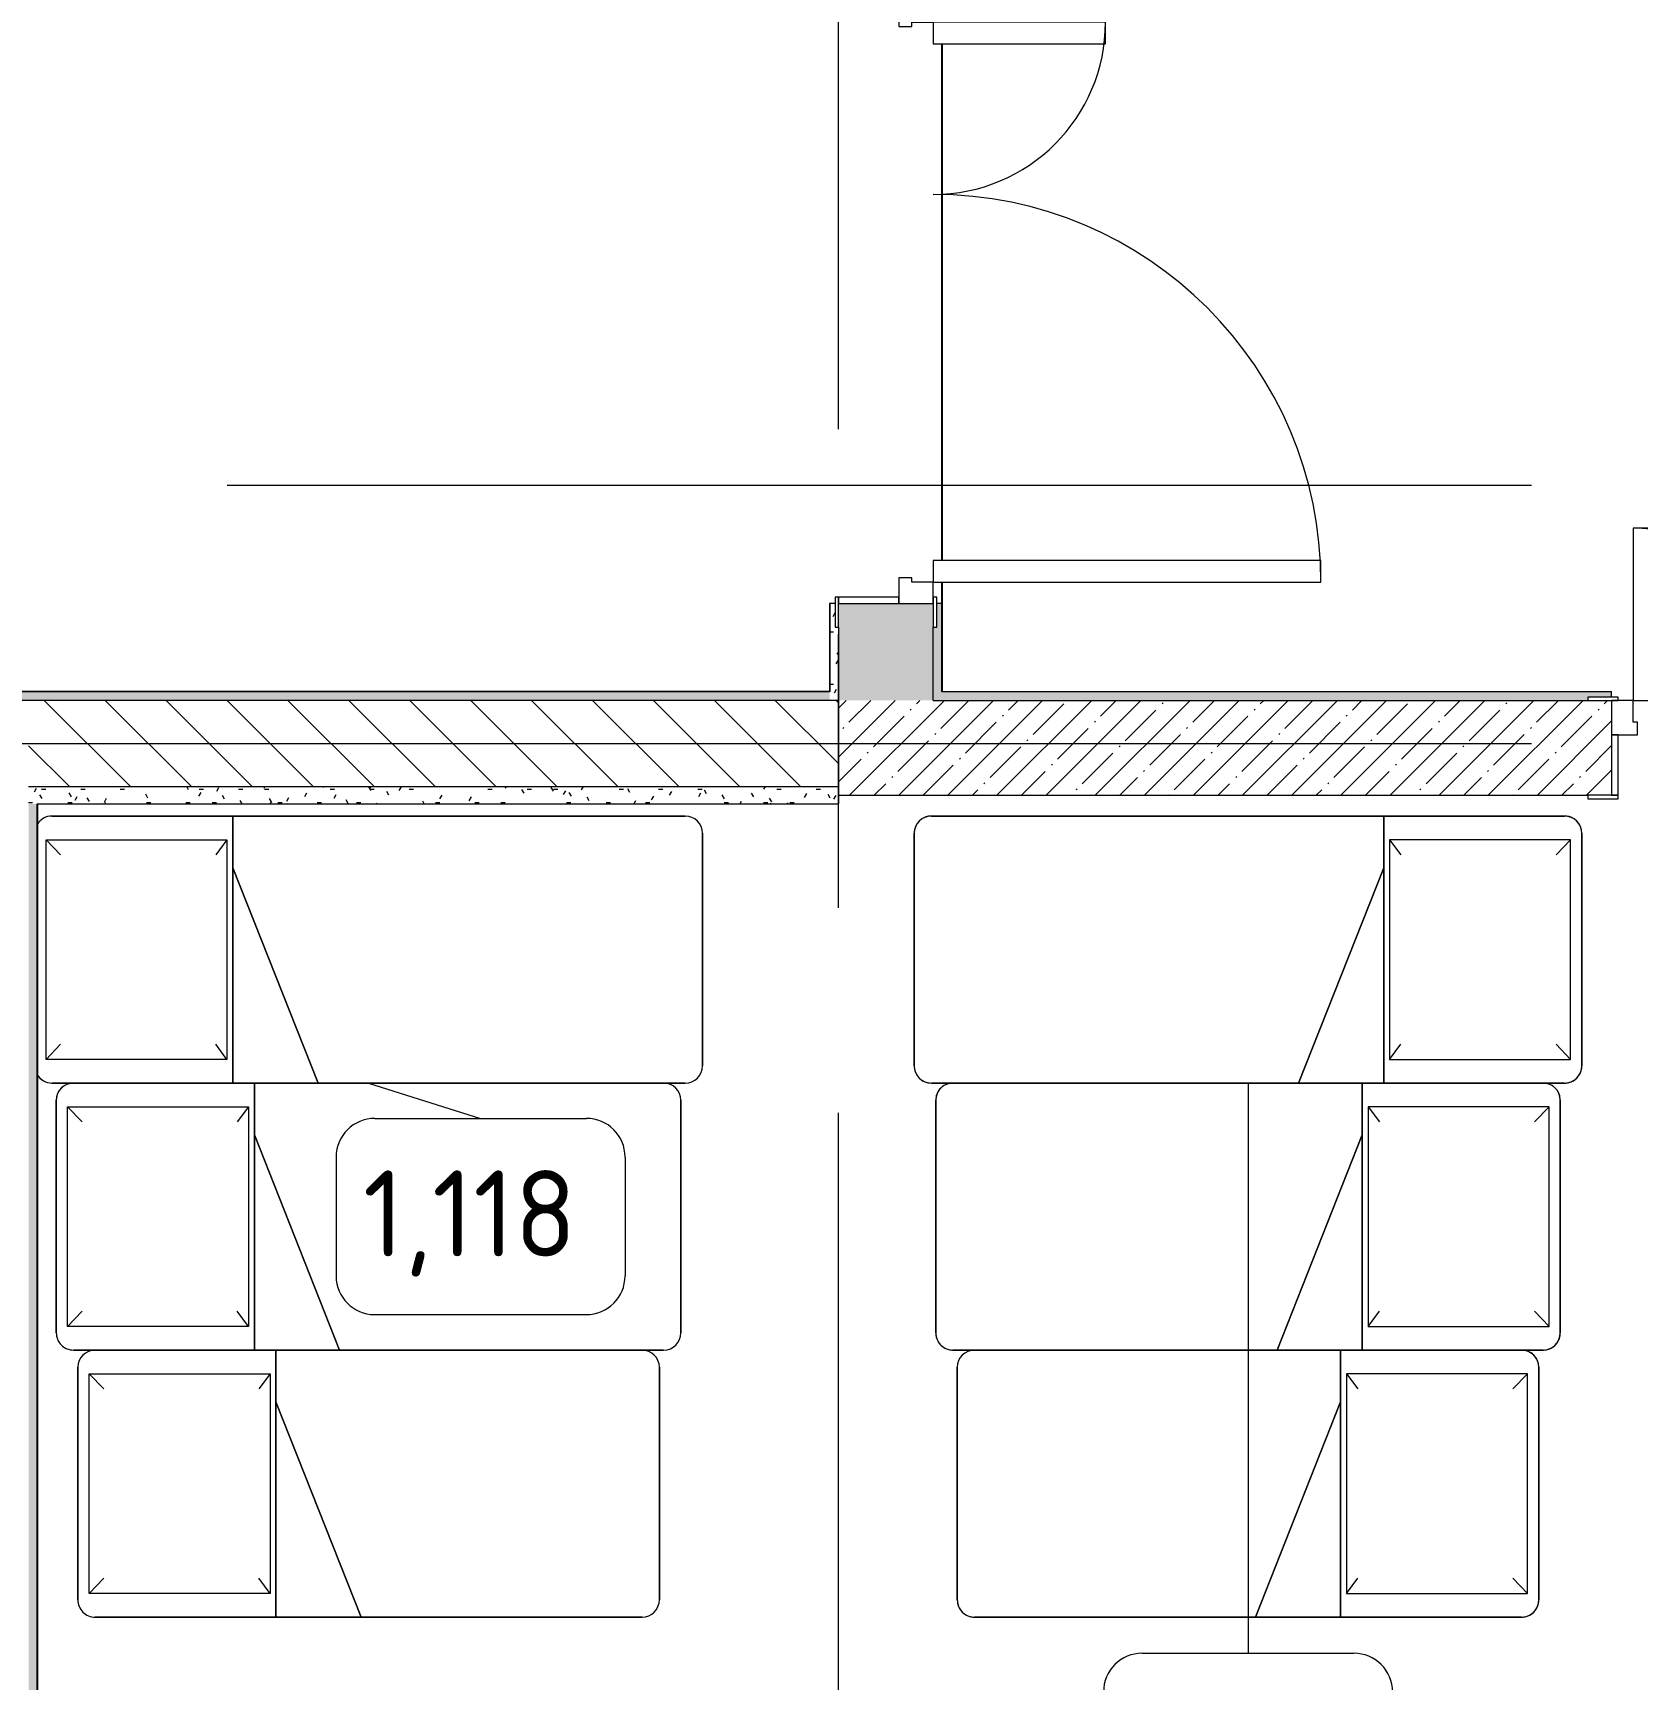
# Model space of a CAD drawing. Header units: millimetres. Extents: x 81566 to 292854, y -8553 to 29000.
# Drawn here: x 119340 to 123064, y 8328 to 12150 of the extents above; entities that cross this region are included whole.
import ezdxf

# ---------------------------------------------------------------- set-up
doc = ezdxf.new("R2010")
doc.units = ezdxf.units.MM
doc.linetypes.add('Осевая', pattern=[3175, 635, -476.25, 1587.5, -476.25])
for name, color, linetype, lineweight, true_color in [('A-DOOR-1', 7, 'Continuous', 9, 0xc0c0c0), ('A-DOOR-FRAM-1', 7, 'Continuous', 9, 0xc0c0c0), ('A-WALL-1', 9, 'Continuous', 9, 0x808080), ('A-WALL-FNSH-1', 9, 'Continuous', 9, 0x808080), ('I-FURN-1', 9, 'Continuous', 9, 0x808080)]:
    doc.layers.add(name, color=color, linetype=linetype, lineweight=lineweight, true_color=true_color)
for name, color, linetype, lineweight in [('A-WALL', 7, 'Continuous', 9), ('I-FURN-IDEN', 7, 'Continuous', 9), ('I-WALL', 7, 'Continuous', 9), ('Оси', 7, 'Continuous', 9), ('Оси-2', 7, 'Осевая', 9)]:
    doc.layers.add(name, color=color, linetype=linetype, lineweight=lineweight)
doc.styles.add('GOST Common', font='GOST_Common.ttf', dxfattribs={"height": 200})
pattern_1 = [(45, (0, 0), (-57.024626, 57.024626), []), (45, (57.025, 0), (-57.024626, 57.024626), [100.806, -20.161, 3.353, -16.808])]
pattern_2 = [(0, (0, 0), (121.92, 30.48), [10.058, -81.382, 10.058, -81.382, -487.68]), (0, (0, 0), (121.92, 30.48), [-182.88, 10.058, -172.822, 10.058, -81.382, -213.36]), (0, (0, 0), (121.92, 30.48), [-457.2, 10.058, -50.902, 10.058, -142.342]), (120, (45.72, 15.24), (-87.356454, 90.345817), [10.058, -81.382, 10.058, -81.382, -487.68]), (120, (45.72, 15.24), (-87.356454, 90.345817), [-182.88, 10.058, -172.822, 10.058, -81.382, -213.36]), (120, (45.72, 15.24), (-87.356454, 90.345817), [-457.2, 10.058, -50.902, 10.058, -142.342]), (240, (60.96, 76.2), (-34.563546, -120.825817), [10.058, -81.382, 10.058, -81.382, -487.68]), (240, (60.96, 76.2), (-34.563546, -120.825817), [-182.88, 10.058, -172.822, 10.058, -81.382, -213.36]), (240, (60.96, 76.2), (-34.563546, -120.825817), [-457.2, 10.058, -50.902, 10.058, -142.342])]

# ---------------------------------------------------------------- blocks, each defined once
blk = doc.blocks.new('110_Дверь_СКБ_2Ст - Д-5_п_ Из игровой в коридор-32679362-План расстановки мебели и оборудования 2 этажа в осях 23-33')
at = {"layer": 'A-DOOR-1'}
for p, q in [((662.5, 1010), (612.5, 1010)), ((612.5, 1010), (612.5, 110)), ((662.5, 110), (662.5, 1010)), ((-637.5, 510), (-637.5, 110)), ((-587.5, 510), (-637.5, 510)), ((-587.5, 110), (-587.5, 510)), ((-637.5, 110), (-587.5, 110)), ((612.5, 110), (662.5, 110))]:
    blk.add_line(p, q, dxfattribs=at)
for centre, radius, start, end in [((662.5, 110), 900, 90, 180), ((-637.5, 110), 400, 360, 90)]:
    blk.add_arc(centre, radius, start, end, dxfattribs=at)
at = {"layer": 'A-DOOR-FRAM-1'}
for p, q in [((-672.5, 118), (-742.5, 118)), ((-742.5, 118), (-742.5, 110)), ((-672.5, 110), (-672.5, 118)), ((767.5, 118), (697.5, 118)), ((697.5, 118), (697.5, 110)), ((767.5, 110), (767.5, 118)), ((-742.5, 110), (-672.5, 110)), ((-637.5, 110), (-687.5, 110)), ((-687.5, 110), (-687.5, 30)), ((-637.5, 60), (-637.5, 110)), ((662.5, 110), (662.5, 60)), ((712.5, 110), (662.5, 110)), ((697.5, 110), (767.5, 110)), ((712.5, 30), (712.5, 110)), ((-627.5, 60), (-637.5, 60)), ((-627.5, 30), (-627.5, 60)), ((662.5, 60), (652.5, 60)), ((652.5, 60), (652.5, 30)), ((-687.5, 30), (-627.5, 30)), ((-672.5, 30), (-687.5, 30)), ((-687.5, 30), (-687.5, -110)), ((-672.5, -110), (-672.5, 30)), ((652.5, 30), (712.5, 30)), ((712.5, 30), (697.5, 30)), ((697.5, 30), (697.5, -110)), ((712.5, -110), (712.5, 30)), ((-672.5, -110), (-742.5, -110)), ((-742.5, -110), (-742.5, -118)), ((-687.5, -110), (-672.5, -110)), ((-672.5, -118), (-672.5, -110)), ((697.5, -110), (712.5, -110)), ((767.5, -110), (697.5, -110)), ((697.5, -110), (697.5, -118)), ((767.5, -118), (767.5, -110)), ((-742.5, -118), (-672.5, -118)), ((697.5, -118), (767.5, -118))]:
    blk.add_line(p, q, dxfattribs=at)
blk = doc.blocks.new('110_Дверь_СКБ_2Ст - Д-1_л_Лестничная клетка EIS60 2-32142534-План расстановки мебели и оборудования 2 этажа в осях 23-33')
at = {"layer": 'A-DOOR-1'}
for p, q in [((662.5, 1010), (612.5, 1010)), ((612.5, 1010), (612.5, 110)), ((662.5, 110), (662.5, 1010)), ((-637.5, 510), (-637.5, 110)), ((-587.5, 510), (-637.5, 510)), ((-587.5, 110), (-587.5, 510)), ((-637.5, 110), (-587.5, 110)), ((612.5, 110), (662.5, 110))]:
    blk.add_line(p, q, dxfattribs=at)
for centre, radius, start, end in [((662.5, 110), 900, 90, 180), ((-637.5, 110), 400, 360, 90)]:
    blk.add_arc(centre, radius, start, end, dxfattribs=at)
at = {"layer": 'A-DOOR-FRAM-1'}
for p, q in [((-672.5, 118), (-742.5, 118)), ((-742.5, 118), (-742.5, 110)), ((-672.5, 110), (-672.5, 118)), ((767.5, 118), (697.5, 118)), ((697.5, 118), (697.5, 110)), ((767.5, 110), (767.5, 118)), ((-742.5, 110), (-672.5, 110)), ((-637.5, 110), (-687.5, 110)), ((-687.5, 110), (-687.5, 30)), ((-637.5, 60), (-637.5, 110)), ((662.5, 110), (662.5, 60)), ((712.5, 110), (662.5, 110)), ((697.5, 110), (767.5, 110)), ((712.5, 30), (712.5, 110)), ((-627.5, 60), (-637.5, 60)), ((-627.5, 30), (-627.5, 60)), ((662.5, 60), (652.5, 60)), ((652.5, 60), (652.5, 30)), ((-687.5, 30), (-627.5, 30)), ((-672.5, 30), (-687.5, 30)), ((-687.5, 30), (-687.5, -110)), ((-672.5, -110), (-672.5, 30)), ((652.5, 30), (712.5, 30)), ((712.5, 30), (697.5, 30)), ((697.5, 30), (697.5, -110)), ((712.5, -110), (712.5, 30)), ((-672.5, -110), (-742.5, -110)), ((-742.5, -110), (-742.5, -118)), ((-687.5, -110), (-672.5, -110)), ((-672.5, -118), (-672.5, -110)), ((697.5, -110), (712.5, -110)), ((767.5, -110), (697.5, -110)), ((697.5, -110), (697.5, -118)), ((767.5, -118), (767.5, -110)), ((-742.5, -118), (-672.5, -118)), ((697.5, -118), (767.5, -118))]:
    blk.add_line(p, q, dxfattribs=at)
blk = doc.blocks.new('Bed - Small Sizes - 1_118-V60-План расстановки мебели и оборудования 2 этажа в осях 23-33')
at = {"layer": 'I-FURN-1'}
for p, q in [((247.3, 0), (-292.7, 0)), ((-292.7, 0), (247.3, 0)), ((247.3, 0), (-292.7, 0)), ((-292.7, 0), (247.3, 0)), ((-277.5, -26.2), (-242.7, -60)), ((232.5, -26.2), (-277.5, -26.2)), ((-277.5, -26.2), (-277.5, -446.2)), ((232.5, -26.2), (-277.5, -26.2)), ((-277.5, -26.2), (-277.5, -446.2)), ((232.5, -26.2), (197.3, -60)), ((232.5, -446.2), (232.5, -26.2)), ((232.5, -446.2), (232.5, -26.2)), ((-332.7, -40), (-332.7, -460)), ((-332.7, -460), (-332.7, -40)), ((-332.7, -40), (-332.7, -460)), ((-332.7, -460), (-332.7, -40)), ((287.3, -460), (287.3, -40)), ((287.3, -40), (287.3, -90)), ((287.3, -90), (287.3, -40)), ((287.3, -40), (287.3, -90)), ((287.3, -90), (287.3, -460)), ((287.3, -510), (287.3, -90)), ((287.3, -90), (287.3, -510)), ((-277.5, -446.2), (-242.7, -420)), ((232.5, -446.2), (197.3, -420)), ((-277.5, -446.2), (232.5, -446.2)), ((-277.5, -446.2), (232.5, -446.2)), ((-332.7, -460), (-212.7, -460)), ((-212.7, -460), (-332.7, -460)), ((-332.7, -460), (-332.7, -1510)), ((-332.7, -1510), (-332.7, -460)), ((-332.7, -460), (-212.7, -460)), ((-212.7, -460), (287.3, -460)), ((287.3, -460), (-212.7, -460)), ((287.3, -460), (-212.7, -460)), ((-212.7, -460), (287.3, -657.7)), ((287.3, -657.7), (-212.7, -460)), ((-212.7, -460), (287.3, -460)), ((-212.7, -460), (287.3, -657.7)), ((-212.7, -460), (287.3, -460)), ((287.3, -657.7), (287.3, -460)), ((287.3, -460), (287.3, -510)), ((287.3, -510), (287.3, -657.7)), ((287.3, -657.7), (287.3, -510)), ((287.3, -510), (287.3, -657.7)), ((287.3, -1510), (287.3, -657.7)), ((287.3, -657.7), (287.3, -1460)), ((287.3, -1460), (287.3, -1510)), ((-292.7, -1550), (247.3, -1550)), ((247.3, -1550), (-292.7, -1550))]:
    blk.add_line(p, q, dxfattribs=at)
for centre, start, end in [((-292.7, -40), 90, 180), ((-292.7, -40), 90, 165), ((247.3, -40), 360, 90), ((247.3, -40), 75, 90), ((-292.7, -40), 90, 180), ((-292.7, -40), 165, 180), ((-292.7, -40), 165, 180), ((-292.7, -40), 90, 165), ((247.3, -40), 0, 90), ((247.3, -40), 75, 90), ((247.3, -40), 30, 75), ((247.3, -40), 60, 75), ((247.3, -40), 0, 60), ((247.3, -40), 15, 30), ((247.3, -40), 0, 15), ((-292.7, -1510), 180, 270), ((-292.7, -1510), 180, 255), ((247.3, -1510), 270, 360), ((247.3, -1510), 270, 0), ((-292.7, -1510), 255, 270)]:
    blk.add_arc(centre, 40, start, end, dxfattribs=at)
blk = doc.blocks.new('Bed - Small Sizes - Single 5-V61-План расстановки мебели и оборудования 2 этажа в осях 23-33')
at = {"layer": 'I-FURN-1'}
for p, q in [((247.3, 0), (-292.7, 0)), ((-292.7, 0), (247.3, 0)), ((247.3, 0), (-292.7, 0)), ((-292.7, 0), (247.3, 0)), ((-277.5, -26.2), (-242.7, -60)), ((232.5, -26.2), (-277.5, -26.2)), ((-277.5, -26.2), (-277.5, -446.2)), ((232.5, -26.2), (-277.5, -26.2)), ((-277.5, -26.2), (-277.5, -446.2)), ((232.5, -26.2), (197.3, -60)), ((232.5, -446.2), (232.5, -26.2)), ((232.5, -446.2), (232.5, -26.2)), ((-332.7, -40), (-332.7, -410)), ((-332.7, -460), (-332.7, -40)), ((-332.7, -40), (-332.7, -460)), ((-332.7, -460), (-332.7, -40)), ((287.3, -460), (287.3, -40)), ((287.3, -40), (287.3, -90)), ((287.3, -90), (287.3, -40)), ((287.3, -40), (287.3, -90)), ((287.3, -90), (287.3, -460)), ((287.3, -510), (287.3, -90)), ((287.3, -90), (287.3, -510)), ((-332.7, -410), (-332.7, -460)), ((-277.5, -446.2), (-242.7, -420)), ((232.5, -446.2), (197.3, -420)), ((-277.5, -446.2), (232.5, -446.2)), ((-277.5, -446.2), (232.5, -446.2)), ((-332.7, -460), (-212.7, -460)), ((-212.7, -460), (-332.7, -460)), ((-332.7, -460), (-332.7, -607.7)), ((-332.7, -607.7), (-332.7, -460)), ((-332.7, -460), (-212.7, -460)), ((-212.7, -460), (287.3, -460)), ((287.3, -460), (-212.7, -460)), ((287.3, -460), (-212.7, -460)), ((-212.7, -460), (287.3, -657.7)), ((287.3, -657.7), (-212.7, -460)), ((-212.7, -460), (287.3, -460)), ((-212.7, -460), (287.3, -657.7)), ((-212.7, -460), (287.3, -460)), ((287.3, -657.7), (287.3, -460)), ((287.3, -460), (287.3, -510)), ((287.3, -510), (287.3, -657.7)), ((287.3, -657.7), (287.3, -510)), ((287.3, -510), (287.3, -657.7)), ((-332.7, -607.7), (-332.7, -1410)), ((-332.7, -1410), (-332.7, -607.7)), ((287.3, -1410), (287.3, -657.7)), ((287.3, -657.7), (287.3, -1360)), ((287.3, -1360), (287.3, -1410)), ((-292.7, -1450), (247.3, -1450)), ((247.3, -1450), (-292.7, -1450))]:
    blk.add_line(p, q, dxfattribs=at)
for centre, start, end in [((-292.7, -40), 90, 180), ((-292.7, -40), 90, 105), ((247.3, -40), 360, 90), ((247.3, -40), 0, 90), ((-292.7, -40), 90, 180), ((-292.7, -40), 105, 180), ((-292.7, -40), 105, 180), ((-292.7, -40), 90, 105), ((247.3, -40), 15, 90), ((247.3, -40), 0, 90), ((247.3, -40), 0, 15), ((-292.7, -1410), 180, 270), ((-292.7, -1410), 180, 225), ((247.3, -1410), 270, 0), ((247.3, -1410), 345, 0), ((-292.7, -1410), 225, 240), ((-292.7, -1410), 240, 255), ((-292.7, -1410), 255, 270), ((247.3, -1410), 270, 300), ((247.3, -1410), 300, 315), ((247.3, -1410), 315, 330), ((247.3, -1410), 330, 345)]:
    blk.add_arc(centre, 40, start, end, dxfattribs=at)
blk = doc.blocks.new('Bed - Small Sizes - Single 6-V62-План расстановки мебели и оборудования 2 этажа в осях 23-33')
at = {"layer": 'I-FURN-1'}
for p, q in [((247.3, 0), (-292.7, 0)), ((-292.7, 0), (247.3, 0)), ((247.3, 0), (-292.7, 0)), ((-292.7, 0), (247.3, 0)), ((-277.5, -26.2), (-242.7, -60)), ((232.5, -26.2), (-277.5, -26.2)), ((-277.5, -26.2), (-277.5, -446.2)), ((232.5, -26.2), (-277.5, -26.2)), ((-277.5, -26.2), (-277.5, -446.2)), ((232.5, -26.2), (197.3, -60)), ((232.5, -446.2), (232.5, -26.2)), ((232.5, -446.2), (232.5, -26.2)), ((-332.7, -40), (-332.7, -410)), ((-332.7, -460), (-332.7, -40)), ((-332.7, -40), (-332.7, -460)), ((-332.7, -460), (-332.7, -40)), ((287.3, -460), (287.3, -40)), ((287.3, -40), (287.3, -460)), ((287.3, -657.7), (287.3, -40)), ((287.3, -40), (287.3, -657.7)), ((-332.7, -410), (-332.7, -460)), ((-277.5, -446.2), (-242.7, -420)), ((232.5, -446.2), (197.3, -420)), ((-277.5, -446.2), (232.5, -446.2)), ((-277.5, -446.2), (232.5, -446.2)), ((-332.7, -460), (-212.7, -460)), ((-212.7, -460), (-332.7, -460)), ((-332.7, -460), (-332.7, -607.7)), ((-332.7, -607.7), (-332.7, -460)), ((-332.7, -460), (-212.7, -460)), ((-212.7, -460), (287.3, -460)), ((287.3, -460), (-212.7, -460)), ((287.3, -460), (-212.7, -460)), ((-212.7, -460), (287.3, -657.7)), ((287.3, -657.7), (-212.7, -460)), ((-212.7, -460), (287.3, -460)), ((-212.7, -460), (287.3, -657.7)), ((-212.7, -460), (287.3, -460)), ((287.3, -657.7), (287.3, -460)), ((287.3, -460), (287.3, -657.7)), ((-332.7, -607.7), (-332.7, -1310)), ((-332.7, -1310), (-332.7, -607.7)), ((287.3, -1310), (287.3, -657.7)), ((287.3, -657.7), (287.3, -1310)), ((-292.7, -1350), (247.3, -1350)), ((247.3, -1350), (-292.7, -1350))]:
    blk.add_line(p, q, dxfattribs=at)
for centre, start, end in [((-292.7, -40), 90, 180), ((-292.7, -40), 90, 105), ((247.3, -40), 360, 90), ((247.3, -40), 75, 90), ((-292.7, -40), 90, 180), ((-292.7, -40), 105, 180), ((-292.7, -40), 135, 180), ((-292.7, -40), 105, 135), ((-292.7, -40), 90, 105), ((247.3, -40), 15, 90), ((247.3, -40), 0, 90), ((247.3, -40), 0, 75), ((247.3, -40), 0, 15), ((-292.7, -1310), 180, 270), ((-292.7, -1310), 180, 270), ((247.3, -1310), 270, 0), ((247.3, -1310), 270, 330), ((247.3, -1310), 330, 0)]:
    blk.add_arc(centre, 40, start, end, dxfattribs=at)
blk = doc.blocks.new('Bed - Small Sizes - 1_118-V63-План расстановки мебели и оборудования 2 этажа в осях 23-33')
at = {"layer": 'I-FURN-1'}
for p, q in [((247.3, 1550), (-292.7, 1550)), ((-292.7, 1550), (247.3, 1550)), ((-332.7, 1510), (-332.7, 460)), ((-332.7, 460), (-332.7, 1510)), ((287.3, 657.7), (287.3, 1510)), ((287.3, 1510), (287.3, 1460)), ((287.3, 1460), (287.3, 657.7)), ((287.3, 657.7), (-212.7, 460)), ((-212.7, 460), (287.3, 657.7)), ((-212.7, 460), (287.3, 657.7)), ((287.3, 460), (287.3, 657.7)), ((287.3, 657.7), (287.3, 510)), ((287.3, 510), (287.3, 657.7)), ((287.3, 657.7), (287.3, 510)), ((287.3, 510), (287.3, 460)), ((287.3, 90), (287.3, 510)), ((287.3, 510), (287.3, 90)), ((-212.7, 460), (-332.7, 460)), ((-332.7, 460), (-332.7, 40)), ((-332.7, 40), (-332.7, 460)), ((-332.7, 460), (-212.7, 460)), ((-332.7, 460), (-332.7, 40)), ((-332.7, 40), (-332.7, 460)), ((-332.7, 460), (-212.7, 460)), ((287.3, 460), (-212.7, 460)), ((-212.7, 460), (287.3, 460)), ((-212.7, 460), (287.3, 460)), ((287.3, 460), (-212.7, 460)), ((-212.7, 460), (287.3, 460)), ((287.3, 40), (287.3, 460)), ((287.3, 460), (287.3, 90)), ((-277.5, 446.2), (-242.7, 420)), ((-277.5, 26.2), (-277.5, 446.2)), ((-277.5, 446.2), (232.5, 446.2)), ((-277.5, 446.2), (232.5, 446.2)), ((-277.5, 26.2), (-277.5, 446.2)), ((232.5, 446.2), (197.3, 420)), ((232.5, 446.2), (232.5, 26.2)), ((232.5, 446.2), (232.5, 26.2)), ((287.3, 90), (287.3, 40)), ((287.3, 40), (287.3, 90)), ((287.3, 90), (287.3, 40)), ((-277.5, 26.2), (-242.7, 60)), ((232.5, 26.2), (197.3, 60)), ((232.5, 26.2), (-277.5, 26.2)), ((213.4, 26.2), (-277.5, 26.2)), ((232.5, 26.2), (214.3, 26.2))]:
    blk.add_line(p, q, dxfattribs=at)
for centre, start, end in [((-292.7, 1510), 90, 180), ((-292.7, 1510), 90, 180), ((247.3, 1510), 360, 90), ((247.3, 1510), 0, 90), ((-292.7, 40), 180, 238.8621), ((-292.7, 40), 180, 238.8621), ((-292.7, 40), 180, 238.8621), ((-292.7, 40), 180, 238.8621), ((247.3, 40), 301.1379, 360), ((247.3, 40), 301.1379, 360), ((247.3, 40), 301.1379, 360), ((247.3, 40), 330, 0), ((247.3, 40), 301.1379, 330)]:
    blk.add_arc(centre, 40, start, end, dxfattribs=at)
blk = doc.blocks.new('Bed - Small Sizes - Single 5-V64-План расстановки мебели и оборудования 2 этажа в осях 23-33')
at = {"layer": 'I-FURN-1'}
for p, q in [((247.3, 1450), (-292.7, 1450)), ((-292.7, 1450), (247.3, 1450)), ((-332.7, 1410), (-332.7, 607.7)), ((-332.7, 607.7), (-332.7, 1410)), ((287.3, 657.7), (287.3, 1410)), ((287.3, 1410), (287.3, 1360)), ((287.3, 1360), (287.3, 657.7)), ((287.3, 657.7), (-212.7, 460)), ((-212.7, 460), (287.3, 657.7)), ((-212.7, 460), (287.3, 657.7)), ((287.3, 460), (287.3, 657.7)), ((287.3, 657.7), (287.3, 510)), ((287.3, 510), (287.3, 657.7)), ((287.3, 657.7), (287.3, 510)), ((-332.7, 607.7), (-332.7, 460)), ((-332.7, 460), (-332.7, 607.7)), ((287.3, 510), (287.3, 460)), ((287.3, 90.6), (287.3, 510)), ((287.3, 510), (287.3, 90.6)), ((-212.7, 460), (-332.7, 460)), ((-332.7, 460), (-332.7, 410)), ((-332.7, 40), (-332.7, 460)), ((-332.7, 460), (-212.7, 460)), ((-332.7, 460), (-332.7, 40)), ((-332.7, 40), (-332.7, 460)), ((-332.7, 460), (-212.7, 460)), ((287.3, 460), (-212.7, 460)), ((-212.7, 460), (287.3, 460)), ((-212.7, 460), (287.3, 460)), ((287.3, 460), (-212.7, 460)), ((-212.7, 460), (287.3, 460)), ((287.3, 40), (287.3, 460)), ((287.3, 460), (287.3, 90.6)), ((-277.5, 446.2), (-242.7, 420)), ((-277.5, 26.2), (-277.5, 446.2)), ((-277.5, 446.2), (232.5, 446.2)), ((-277.5, 446.2), (232.5, 446.2)), ((-277.5, 26.2), (-277.5, 446.2)), ((232.5, 446.2), (197.3, 420)), ((232.5, 446.2), (232.5, 26.2)), ((232.5, 446.2), (232.5, 26.2)), ((-332.7, 410), (-332.7, 40)), ((287.3, 90), (287.3, 40)), ((287.3, 40), (287.3, 90)), ((287.3, 90), (287.3, 40)), ((-277.5, 26.2), (-242.7, 60)), ((232.5, 26.2), (197.3, 60)), ((-292.7, 0), (247.3, 0)), ((247.3, 0), (-292.7, 0)), ((232.5, 26.2), (-277.5, 26.2)), ((232.5, 26.2), (-277.5, 26.2)), ((-292.7, 0), (247.3, 0)), ((247.3, 0), (-292.7, 0))]:
    blk.add_line(p, q, dxfattribs=at)
for centre, start, end in [((-292.7, 1410), 90, 180), ((-292.7, 1410), 90, 180), ((247.3, 1410), 360, 90), ((247.3, 1410), 0, 90), ((-292.7, 40), 180, 270), ((-292.7, 40), 180, 210), ((-292.7, 40), 180, 270), ((-292.7, 40), 180, 270), ((247.3, 40), 270, 360), ((247.3, 40), 270, 0), ((247.3, 40), 270, 360), ((247.3, 40), 270, 360), ((-292.7, 40), 210, 270)]:
    blk.add_arc(centre, 40, start, end, dxfattribs=at)
blk = doc.blocks.new('Bed - Small Sizes - Single 6-V65-План расстановки мебели и оборудования 2 этажа в осях 23-33')
at = {"layer": 'I-FURN-1'}
for p, q in [((247.3, 1350), (-292.7, 1350)), ((-292.7, 1350), (247.3, 1350)), ((-332.7, 1310), (-332.7, 607.7)), ((-332.7, 607.7), (-332.7, 1310)), ((287.3, 657.7), (287.3, 1310)), ((287.3, 1310), (287.3, 657.7)), ((287.3, 657.7), (-212.7, 460)), ((-212.7, 460), (287.3, 657.7)), ((-212.7, 460), (287.3, 657.7)), ((287.3, 460), (287.3, 657.7)), ((287.3, 657.7), (287.3, 460)), ((287.3, 40), (287.3, 657.7)), ((287.3, 657.7), (287.3, 40)), ((-332.7, 607.7), (-332.7, 460)), ((-332.7, 460), (-332.7, 607.7)), ((-212.7, 460), (-332.7, 460)), ((-332.7, 460), (-332.7, 410)), ((-332.7, 40), (-332.7, 460)), ((-332.7, 460), (-212.7, 460)), ((-332.7, 460), (-332.7, 40)), ((-332.7, 40), (-332.7, 460)), ((-332.7, 460), (-212.7, 460)), ((287.3, 460), (-212.7, 460)), ((-212.7, 460), (287.3, 460)), ((-212.7, 460), (287.3, 460)), ((287.3, 460), (-212.7, 460)), ((-212.7, 460), (287.3, 460)), ((287.3, 40), (287.3, 460)), ((287.3, 460), (287.3, 40)), ((-277.5, 446.2), (-242.7, 420)), ((-277.5, 26.2), (-277.5, 446.2)), ((-277.5, 446.2), (232.5, 446.2)), ((-277.5, 446.2), (232.5, 446.2)), ((-277.5, 26.2), (-277.5, 446.2)), ((232.5, 446.2), (197.3, 420)), ((232.5, 446.2), (232.5, 26.2)), ((232.5, 446.2), (232.5, 26.2)), ((-332.7, 410), (-332.7, 40)), ((-277.5, 26.2), (-242.7, 60)), ((232.5, 26.2), (197.3, 60)), ((-292.7, 0), (247.3, 0)), ((247.3, 0), (-292.7, 0)), ((232.5, 26.2), (-277.5, 26.2)), ((232.5, 26.2), (-277.5, 26.2)), ((-292.7, 0), (247.3, 0)), ((247.3, 0), (-292.7, 0))]:
    blk.add_line(p, q, dxfattribs=at)
for centre, start, end in [((-292.7, 1310), 90, 180), ((-292.7, 1310), 90, 180), ((247.3, 1310), 360, 90), ((247.3, 1310), 360, 90), ((-292.7, 40), 180, 270), ((-292.7, 40), 180, 270), ((-292.7, 40), 180, 270), ((-292.7, 40), 180, 270), ((247.3, 40), 270, 360), ((247.3, 40), 270, 0), ((247.3, 40), 270, 360), ((247.3, 40), 270, 360)]:
    blk.add_arc(centre, 40, start, end, dxfattribs=at)
blk = doc.blocks.new('Марка_Мебель - В прямоуг_Balcon_Марка-25523697-План расстановки мебели и оборудования 2 этажа в осях 23-33')
at = {"layer": 'I-FURN-IDEN'}
for p, q in [((-2.455, 2.278), (2.455, 2.278)), ((-3.355, 1.378), (-3.355, -1.384)), ((3.355, 1.378), (3.355, -1.378)), ((-2.461, -2.278), (2.455, -2.278))]:
    blk.add_line(p, q, dxfattribs=at)
for centre, radius, start, end in [((-2.455, 1.378), 0.9, 90, 180), ((2.455, 1.378), 0.9, 0, 90), ((-2.461, -1.384), 0.893, 180, 270), ((2.455, -1.378), 0.9, 270, 0)]:
    blk.add_arc(centre, radius, start, end, dxfattribs=at)

msp = doc.modelspace()

# ---------------------------------------------------------------- hatches: boundary and pattern name
at = {"layer": 'I-WALL'}
h = msp.add_hatch(dxfattribs=at)
h.set_pattern_fill('FP_41', color=256, style=0, pattern_type=2)
h.set_pattern_definition(pattern_2)
h.paths.add_polyline_path([(121430, 10600), (121450, 10600), (121450, 10825), (121438, 10825), (121438, 10770), (121430, 10770)])
h.paths.add_polyline_path([(121438, 12225), (121450, 12225), (121450, 18830), (121430, 18830), (121430, 12280), (121438, 12280), (121438, 12233)])
h = msp.add_hatch(dxfattribs=at)
h.set_pattern_fill('FP_2', color=256, style=0, pattern_type=2)
h.set_pattern_definition(pattern_1)
h.paths.add_polyline_path([(121424.6, 10600), (121430, 10600), (121430, 10825), (121210, 10825), (121210, 10600)])
h.paths.add_polyline_path([(121210, 12225), (121430, 12225), (121430, 13400), (121210, 13400), (121210, 12280)])
h.paths.add_polyline_path([(121210, 13900), (121430, 13900), (121430, 18600), (121210, 18600), (121210, 13920)])
h = msp.add_hatch(dxfattribs=at)
h.set_pattern_fill('FP_41', color=256, style=0, pattern_type=2)
h.set_pattern_definition(pattern_2)
h.paths.add_polyline_path([(121210, 10600), (121210, 10770), (121202, 10770), (121202, 10825), (121190, 10825), (121190, 10600)])
h.paths.add_polyline_path([(121190, 12225), (121202, 12225), (121202, 12280), (121210, 12280), (121210, 12430), (121190, 12430), (121190, 12394.1)])
h = msp.add_hatch(dxfattribs=at)
h.set_pattern_fill('FP_41', color=256, style=0, pattern_type=2)
h.set_pattern_definition(pattern_2)
h.paths.add_polyline_path([(120778, 10600), (121190, 10600), (121189, 10620), (111180, 10620), (111180, 10608), (111210, 10608), (111210, 10600), (119330, 10600)])
h.paths.add_polyline_path([(110200, 10600), (110200, 10608), (110230, 10608), (110230, 10620), (109105, 10620), (109105, 10608), (109160, 10608), (109160, 10600)])
h.paths.add_polyline_path([(107650, 10600), (107650, 10608), (107705, 10608), (107705, 10620), (105095, 10620), (105095, 10608), (105125, 10608), (105125, 10600), (107130, 10600)])
h.paths.add_polyline_path([(102672.5, 10600), (103615, 10600), (103615, 10608), (103645, 10608), (103645, 10620), (100809, 10620), (100809, 10600), (102025.8, 10600)])
h = msp.add_hatch(dxfattribs=at)
h.set_pattern_fill('FP_4', color=256, style=0, pattern_type=2)
h.set_pattern_definition([(135, (0, 0), (-70.71068, -70.71068), [])])
h.paths.add_polyline_path([(120778, 10400), (121210, 10400), (121210, 10600), (119330, 10600), (119330, 10400)])
h.paths.add_polyline_path([(111930, 10400), (111930, 10600), (111180, 10600), (111180, 10400), (111210, 10400)])
h.paths.add_polyline_path([(109105, 10400), (110230, 10400), (110230, 10600), (109105, 10600), (109105, 10520)])
h.paths.add_polyline_path([(107650, 10400), (107705, 10400), (107705, 10600), (107350, 10600), (107350, 10400)])
h = msp.add_hatch(dxfattribs=at)
h.set_pattern_fill('FP_2', color=256, style=0, pattern_type=2)
h.set_pattern_definition(pattern_1)
h.paths.add_polyline_path([(125080, 10380), (125080, 10600), (124405, 10600), (124405, 10380), (124880, 10380)])
h.paths.add_polyline_path([(123005, 10380), (123005, 10600), (121210, 10600), (121210, 10380), (122950, 10380)])
h = msp.add_hatch(dxfattribs=at)
h.set_pattern_fill('FP_41', color=256, style=0, pattern_type=2)
h.set_pattern_definition(pattern_2)
h.paths.add_polyline_path([(124830, 10600), (124830, 10620), (124405, 10620), (124405, 10608), (124460, 10608), (124460, 10600), (124657.8, 10600)])
h.paths.add_polyline_path([(122950, 10600), (122950, 10608), (123005, 10608), (123005, 10620), (121450, 10620), (121450, 10600), (122071.3, 10600)])
h = msp.add_hatch(dxfattribs=at)
h.set_pattern_fill('FP_41', color=256, style=0, pattern_type=2)
h.set_pattern_definition(pattern_2)
h.paths.add_polyline_path([(121210, 10360), (121210, 10400), (119330, 10400), (119330, 10360), (120778, 10360)])
h = msp.add_hatch(dxfattribs=at)
h.set_pattern_fill('FP_41', color=256, style=0, pattern_type=2)
h.set_pattern_definition(pattern_2)
h.paths.add_polyline_path([(119330, 5159), (119351, 5160), (119350, 10360), (119330, 10360), (119330, 5160)])

# ---------------------------------------------------------------- linework, layer by layer
at = {"layer": 'A-WALL'}
for p, q in [((121190, 10825), (121190, 10620)), ((121450, 10620), (121450, 10825)), ((121210, 10770), (121210, 10360)), ((121430, 10600), (121430, 10770)), ((121190, 10620), (111180, 10620)), ((121430, 10600), (122950, 10600)), ((123005, 10620), (121450, 10620)), ((119330, 10400), (121210, 10400)), ((119350, 5186), (119350, 10360)), ((119350, 10359.5), (119350, 5186))]:
    msp.add_line(p, q, dxfattribs=at)
at = {"layer": 'A-WALL-1'}
for p, q in [((121202, 10825), (121190, 10825)), ((121450, 10825), (121438, 10825)), ((121210, 10600), (111210, 10600)), ((123005, 10608), (123005, 10620)), ((119350, 10360), (121210, 10360)), ((121210, 10380), (122950, 10380))]:
    msp.add_line(p, q, dxfattribs=at)
at = {"layer": 'A-WALL-FNSH-1'}
for p, q in [((121190, 10825), (121189, 10825)), ((121189, 10825), (121189, 10621)), ((121451, 10825), (121450, 10825)), ((121189, 10621), (111180, 10621)), ((123005, 10620), (123005, 10621)), ((119351, 10359.5), (119350, 10359.5)), ((119351, 5180), (119351, 10359.5))]:
    msp.add_line(p, q, dxfattribs=at)
at = {"layer": 'I-FURN-IDEN'}
for p, q in [((120119.2, 9711.6), (120379.2, 9629.6)), ((122160.8, 9711.6), (122160.8, 8387.8))]:
    msp.add_line(p, q, dxfattribs=at)
at = {"layer": 'I-WALL'}
for p, q in [((121450, 10925), (121450, 12125)), ((121451, 12125), (121451, 10925)), ((121450, 10825), (121450, 10875)), ((121451, 10875), (121451, 10620)), ((121450, 10621), (123005, 10621))]:
    msp.add_line(p, q, dxfattribs=at)
at = {"layer": 'Оси'}
for p, q in [((120319, 11100), (122819, 11100)), ((120319, 10500), (122819, 10500))]:
    msp.add_line(p, q, dxfattribs=at)
at = {"layer": 'Оси-2'}
for p, q in [((121210, 593.7), (121210, 19415.1)), ((84865.6, 11100), (120319, 11100)), ((86135.6, 10500), (120319, 10500))]:
    msp.add_line(p, q, dxfattribs=at)

# ---------------------------------------------------------------- block references
at = {"layer": 'A-DOOR-1', "rotation": 269.9999999999999}
msp.add_blockref('110_Дверь_СКБ_2Ст - Д-1_л_Лестничная клетка EIS60 2-32142534-План расстановки мебели и оборудования 2 этажа в осях 23-33', (121320, 11537.5), dxfattribs=at)
at = {"layer": 'A-DOOR-1'}
msp.add_blockref('110_Дверь_СКБ_2Ст - Д-5_п_ Из игровой в коридор-32679362-План расстановки мебели и оборудования 2 этажа в осях 23-33', (123692.5, 10490), dxfattribs=at)
at = {"layer": 'I-FURN-1'}
for name, p, rotation in [('Bed - Small Sizes - 1_118-V63-План расстановки мебели и оборудования 2 этажа в осях 23-33', (119344.2, 9999), 269.9999999999999), ('Bed - Small Sizes - 1_118-V60-План расстановки мебели и оборудования 2 этажа в осях 23-33', (122935.8, 9999), 270.0000000000001), ('Bed - Small Sizes - Single 5-V64-План расстановки мебели и оборудования 2 этажа в осях 23-33', (119394.2, 9379), 269.9999999999999), ('Bed - Small Sizes - Single 5-V61-План расстановки мебели и оборудования 2 этажа в осях 23-33', (122885.8, 9379), 270.0000000000001), ('Bed - Small Sizes - Single 6-V65-План расстановки мебели и оборудования 2 этажа в осях 23-33', (119444.2, 8759), 269.9999999999999), ('Bed - Small Sizes - Single 6-V62-План расстановки мебели и оборудования 2 этажа в осях 23-33', (122835.8, 8759), 270.0000000000001)]:
    msp.add_blockref(name, p, dxfattribs=dict(at, rotation=rotation))
at = {"layer": 'I-FURN-IDEN', "xscale": 99.99999999999993, "yscale": 99.99999999999993, "zscale": 99.99999999999993}
for p in [(120379.2, 9401.9), (122160.8, 8160)]:
    msp.add_blockref('Марка_Мебель - В прямоуг_Balcon_Марка-25523697-План расстановки мебели и оборудования 2 этажа в осях 23-33', p, dxfattribs=at)

# ---------------------------------------------------------------- texts
at = {"layer": 'I-FURN-IDEN', "insert": (120106.2, 9508.9), "char_height": 200, "width": 625.316, "attachment_point": 1, "style": 'GOST Common'}
msp.add_mtext('1,118', dxfattribs=at)

doc.saveas('drawing.dxf')
